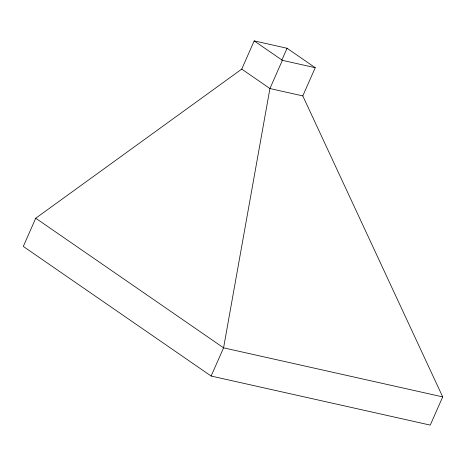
<?xml version="1.0" encoding="UTF-8"?>
<svg xmlns="http://www.w3.org/2000/svg" width="466" height="466" viewBox="0 0 466 466"><rect width="100%" height="100%" fill="white"/><g stroke="black" fill="none" stroke-linecap="round" stroke-linejoin="round"><path stroke-width="0.7" d="M35.742 218.228L23.3 246.432L211.133 376.045L430.258 425.103L442.7 396.892L302.795 95.909L315.237 67.698L287.062 48.26L254.191 40.897L241.749 69.108L35.742 218.228L223.575 347.834L442.7 396.892M281.854 60.067L287.062 48.26M315.237 67.698L282.367 60.341L269.925 88.546L223.575 347.834L211.133 376.045M302.795 95.909L269.925 88.546L241.749 69.108M254.191 40.897L282.367 60.341"/></g></svg>
